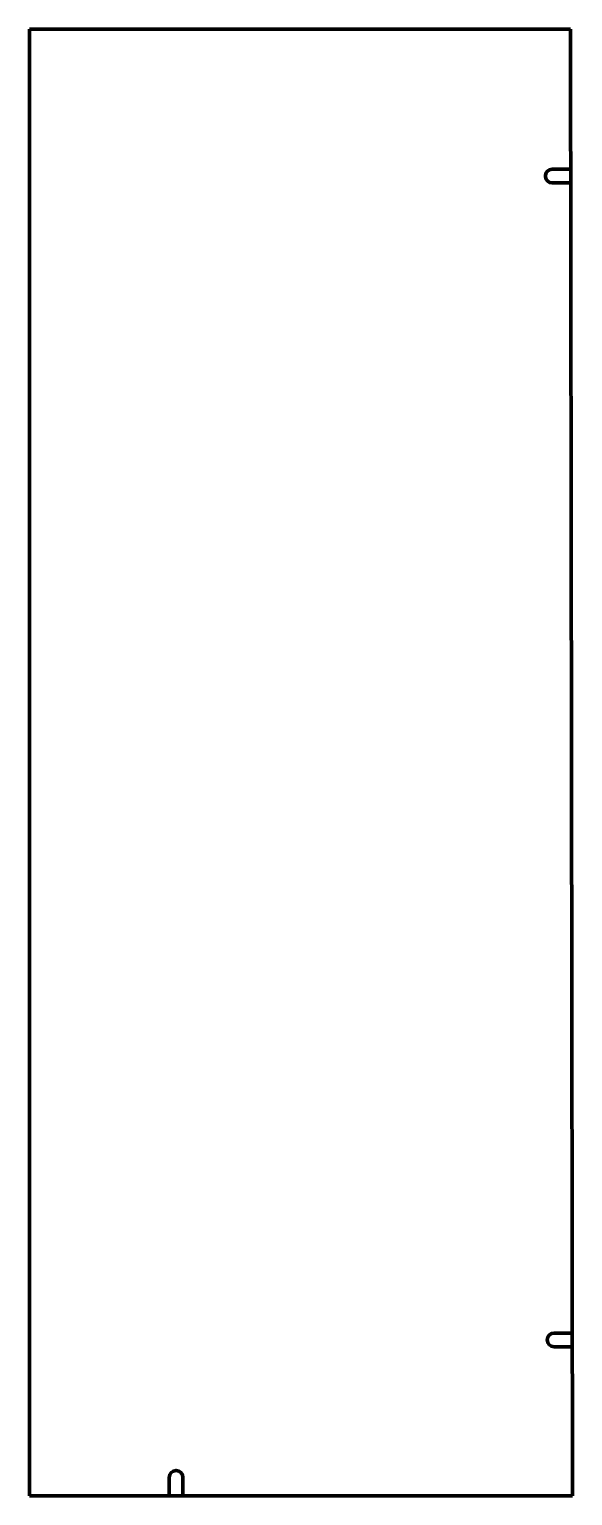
# Model space of a CAD drawing. Header units: inches. Extents: x 0 to 29.6, y 0 to 80.
import ezdxf

# ---------------------------------------------------------------- set-up
doc = ezdxf.new("R2010")
doc.units = ezdxf.units.IN
doc.header["$MEASUREMENT"] = 0
doc.layers.add('1', color=7, linetype='Continuous')

msp = doc.modelspace()

# ---------------------------------------------------------------- linework, layer by layer
at = {"color": 7, "lineweight": 90}
for p, q in [((0, 80), (0, 0)), ((29.5, 80), (0, 80)), ((29.625, 0), (29.5, 80)), ((0, 0), (29.625, 0))]:
    msp.add_line(p, q, dxfattribs=at)
at = {"layer": '1', "color": 7, "lineweight": 90}
for p, q in [((29.512, 72.375), (28.512, 72.373)), ((29.513, 71.625), (28.513, 71.623)), ((29.611, 8.875), (28.611, 8.873)), ((29.612, 8.125), (28.612, 8.123)), ((7.625, 0), (7.625, 1)), ((8.375, 0), (8.375, 1))]:
    msp.add_line(p, q, dxfattribs=at)
for centre, start, end in [((28.513, 71.998), 90.08952, 270.08952), ((28.612, 8.498), 90.08952, 270.08952), ((8, 1), 0, 180)]:
    msp.add_arc(centre, 0.375, start, end, dxfattribs=at)

doc.saveas('drawing.dxf')
